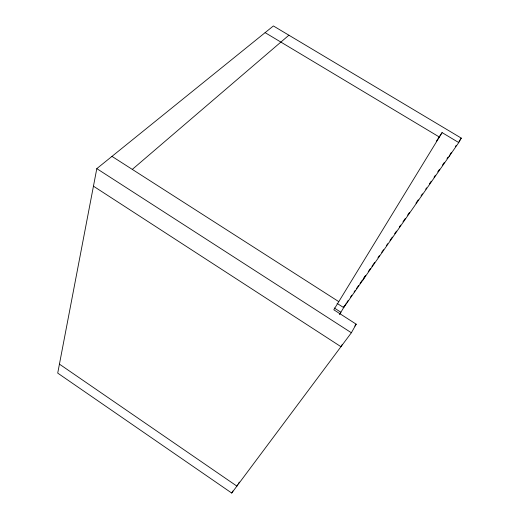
<?xml version="1.0" encoding="UTF-8"?>
<svg xmlns="http://www.w3.org/2000/svg" width="519" height="519" viewBox="0 0 519 519"><rect width="100%" height="100%" fill="white"/><g stroke="black" fill="none" stroke-linecap="round" stroke-linejoin="round"><path stroke-width="0.78" d="M96.806 168.63L57.719 373.109L231.721 493.05L351.369 332.757L356.209 324.187L333.808 309.791L442.091 132.605L458.757 142.576L461.281 138.112L273.39 25.95L96.806 168.63L351.369 332.757M342.079 344.733L340.964 346.698L93.452 186.178M449.091 156.433L451.283 152.573M362.729 280.266L365.467 275.66L363.65 278.268M237.696 484.772L236.891 486.121L59.438 364.143M238.5 483.429L239.311 482.08M339.64 314.332L346.017 303.673M231.721 493.05L232.96 490.974M436.278 141.356L442.091 132.605M343.338 307.423L344.655 305.535M346.861 302.369L348.223 300.417M350.487 297.16L351.85 295.201M354.12 291.944L355.028 290.646M356.391 288.687L358.661 285.431M360.017 283.478L362.288 280.221M368.243 271.671L370.56 268.342M371.954 266.344L374.731 262.355M377.975 257.696L379.363 255.705M381.686 252.377L383.535 249.717M386.318 245.727L387.706 243.729M390.022 240.407L392.338 237.079M394.654 233.751L396.51 231.091M399.293 227.101L400.681 225.103M402.997 221.782L405.313 218.454M407.629 215.126L409.485 212.466M415.972 203.156L418.288 199.828M421.071 195.838L422.46 193.84M425.703 189.182L426.631 187.852M429.408 183.862L431.263 181.202M434.04 177.213L435.435 175.214M437.751 171.886L439.599 169.226M442.383 165.237L444.238 162.577M447.015 158.587L447.942 157.257M455.319 146.669L456.233 145.352M458.984 141.402L461.281 138.112M458.757 142.576L343.669 307.598L337.084 303.381M339.575 314.125L340.892 312.243L334.262 307.988M354.788 326.094L356.209 324.187M132.3 169.395L288.901 35.214M265.105 32.639L439.379 137.048M111.974 156.375L338.79 301.649"/></g></svg>
